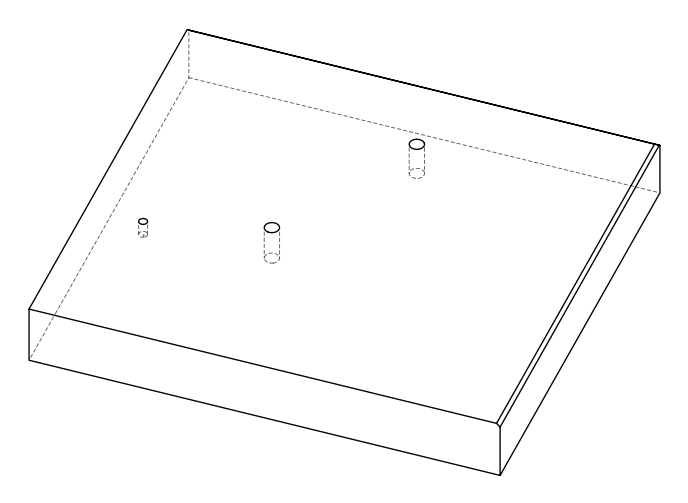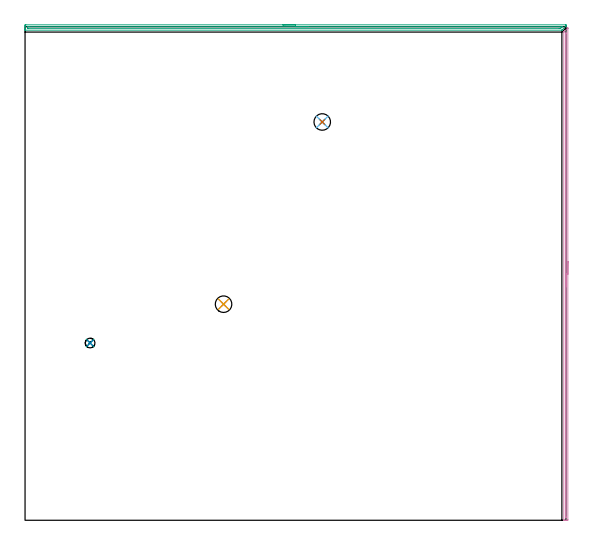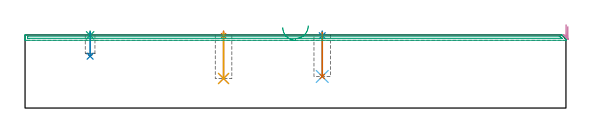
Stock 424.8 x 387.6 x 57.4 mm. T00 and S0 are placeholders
(PLAN: 10 operations, 6 tool changes, 14 min)
(1 SPOT_DRILL | STEP1POCKET | NXT0321_9005460120000 | 0.03 min | 2 mm3)
(2 SPOT_DRILL_1 | STEP1POCKET_1 | NXT0321_9005460120000 | 0.03 min | 2 mm3)
(3 SPOT_DRILL_2 | STEP1POCKET_2 | NXT0321_9005460120000 | 0.03 min | 0 mm3)
(4 DRILL_BLIND_HOLE_INTO_CENTER | STEP1POCKET | UGT0301_195 | 0.15 min | 1468 mm3)
(5 DRILL_TO_ENLARGE_BLIND_HOLE | STEP1POCKET | UGT0301_374 | 0.15 min | 3056 mm3)
(6 DRILL_BLIND_HOLE_INTO_CENTER_1 | STEP1POCKET_1 | UGT0301_195 | 0.14 min | 1396 mm3)
(7 DRILL_TO_ENLARGE_BLIND_HOLE_1 | STEP1POCKET_1 | UGT0301_374 | 0.14 min | 2915 mm3)
(8 DRILL_BLIND_HOLE_INTO_CENTER_2 | STEP1POCKET_2 | UGT0301_195 | 0.08 min | 683 mm3)
(9 AREA_MILL | FG_CHAMFER_SURFACE | UGT0205_001 | 6.94 min | 3747 mm3)
(10 AREA_MILL_1 | FG_CHAMFER_SURFACE_1 | UGT0205_001 | 6.3 min | 1969 mm3)
(TOOL NXT0321_9005460120000 | NC Spot Drill, 142deg, 12mm, Carbide, Uncoated | D12 PA142 FL30 Z2)
(TOOL UGT0301_195 | Twist Drill 7.6 mm | D7.6 PA118 FL73 Z2)
(TOOL UGT0301_374 | Twist Drill Flat Bottom 13 mm | D13 PA180 FL101 Z2)
(TOOL UGT0205_001 | Chamfer Mill 20 x 3 x 45 deg. | D20 FL50 Z2)
(OP 1 SPOT_DRILL)
G17 G21 G94 G90
T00 M6
G54
G17 G0 G90 X155.9 Y169.7 S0 M3
G43 Z67.4 H0
G94 G81 G98 Z56.84 F250. R60.4
G80
M5
M2
(OP 2 SPOT_DRILL_1)
G17 G21 G94 G90
T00 M6
G54
G17 G0 G90 X233.4 Y312.8 S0 M3
G43 Z67.4 H0
G94 G81 G98 Z56.84 F250. R60.4
G80
M5
M2
(OP 3 SPOT_DRILL_2)
G17 G21 G94 G90
T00 M6
G54
G17 G0 G90 X51.1 Y139.2 S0 M3
G43 Z67.4 H0
G94 G81 G98 Z57.073 F250. R60.4
G80
M5
M2
(OP 4 DRILL_BLIND_HOLE_INTO_CENTER)
G17 G21 G94 G90
T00 M6
G54
G17 G0 G90 X155.9 Y169.7 S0 M3
G43 Z67.4 H0
G94 G81 G98 Z23.2 F250. R59.4
G80
M5
M2
(OP 5 DRILL_TO_ENLARGE_BLIND_HOLE)
G17 G21 G94 G90
T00 M6
G54
G17 G0 G90 X155.9 Y169.7 S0 M3
G43 Z67.4 H0
G94 G73 G98 Z23.2 F250. Q11.4 R59.4
G80
M5
M2
(OP 6 DRILL_BLIND_HOLE_INTO_CENTER_1)
G17 G21 G94 G90
T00 M6
G54
G17 G0 G90 X233.4 Y312.8 S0 M3
G43 Z67.4 H0
G94 G81 G98 Z24.8 F250. R59.4
G80
M5
M2
(OP 7 DRILL_TO_ENLARGE_BLIND_HOLE_1)
G17 G21 G94 G90
T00 M6
G54
G17 G0 G90 X233.4 Y312.8 S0 M3
G43 Z67.4 H0
G94 G73 G98 Z24.8 F250. Q10.867 R59.4
G80
M5
M2
(OP 8 DRILL_BLIND_HOLE_INTO_CENTER_2)
G17 G21 G94 G90
T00 M6
G54
G17 G0 G90 X51.1 Y139.2 S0 M3
G43 Z67.4 H0
G94 G81 G98 Z40.7 F250. R59.4
G80
M5
M2
(OP 9 AREA_MILL)
G17 G21 G94 G90
T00 M6
G54
G17 G0 G90 X202.4 Y389.1 S1061 M3
G43 Z67.4 H0
Z63.2
G94 G1 X202.438 Z62.328 F250.
X202.552 Z61.464
X202.741 Z60.612
X203.003 Z59.78
X203.337 Z58.974
X203.74 Z58.2
X204.209 Z57.464
X204.74 Z56.772
X205.329 Z56.129
X205.972 Z55.54
X206.664 Z55.009
X207.4 Z54.54
X208.174 Z54.137
X208.98 Z53.803
X209.812 Z53.541
X210.664 Z53.352
X211.528 Z53.238
X212.4 Z53.2
X424.626
X424.76 Y389.095 Z53.205
X424.79 Y389.093 Z53.206
X424.8 Y388.94 Z53.36
Y388.557 Z53.742
Y388.528 Z53.771
X424.798 Y388.213 Z54.08
X424.79 Y388.099 Z54.194
X424.678 Y387.977 Z54.321
X424.643 Y387.943 Z54.356
X421.945 Y385.245 Z57.055
X421.652 Y384.953 Z57.343
X421.595 Y384.904 Z57.389
X421.498 Y384.9 Z57.4
X0.174
X0.01 Y384.902 Z57.388
X0.003 Y385.035 Z57.258
X0. Y385.174 Z57.125
Y385.443 Z56.857
Y386.126 Z56.169
Y387.341 Z54.955
Y387.874 Z54.42
Y388.482 Z53.813
X0.004 Y388.749 Z53.547
X0.01 Y389.092 Z53.203
X0.266 Y389.096 Z53.201
X0.621 Y389.1 Z53.2
X212.4
Y387.686 Z54.614
X421.498 Y387.685 Z54.615
X421.693 Y387.683 Z54.617
X421.892 Y387.679 Z54.621
X421.809 Y387.57 Z54.73
X421.639 Y387.393 Z54.907
X421.498 Y387.248 Z55.052
X420.929 Y386.682 Z55.618
X420.604 Y386.364 Z55.936
X420.551 Y386.321 Z55.979
X420.507 Y386.319 Z55.981
X420.409 Y386.316 Z55.984
X419.711 Y386.314 Z55.986
X419.518
X2.215 Y386.315 Z55.985
X2.056 Y386.318 Z55.982
X2.018 Y386.321 Z55.979
X2.01 Y386.324 Z55.976
X2.006 Y386.335 Z55.965
X2.003 Y386.366 Z55.934
X2. Y386.525 Z55.775
Y387. Z55.3
Y387.399 Z54.901
X2.002 Y387.533 Z54.767
X2.007 Y387.639 Z54.661
X2.01 Y387.67 Z54.63
X2.019 Y387.679 Z54.621
X2.058 Y387.68 Z54.62
X2.408 Y387.684 Z54.616
X2.601 Y387.685 Z54.615
X3.302 Y387.686 Z54.614
X212.4
X213.272 Z54.652
X214.137 Z54.766
X214.988 Z54.955
X215.82 Z55.217
X216.626 Z55.551
X217.4 Z55.954
X218.136 Z56.423
X218.828 Z56.954
X219.471 Z57.543
X220.06 Z58.186
X220.592 Z58.878
X221.06 Z59.614
X221.463 Z60.388
X221.797 Z61.194
X222.059 Z62.026
X222.248 Z62.878
X222.362 Z63.743
X222.4 Z64.614
G0 Z67.4
M5
M2
(OP 10 AREA_MILL_1)
G17 G21 G94 G90
T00 M6
G54
G17 G0 G90 X426.3 Y203.3 S1061 M3
G43 Z67.4 H0
Z64.2
G94 G1 Y203.262 Z63.328 F250.
Y203.148 Z62.463
Y202.959 Z61.612
Y202.697 Z60.78
Y202.363 Z59.974
Y201.96 Z59.2
Y201.492 Z58.464
Y200.961 Z57.772
Y200.371 Z57.129
Y199.728 Z56.54
Y199.036 Z56.008
Y198.3 Z55.54
Y197.526 Z55.137
Y196.72 Z54.803
Y195.888 Z54.541
Y195.037 Z54.352
Y194.172 Z54.238
Y193.3 Z54.2
X426.299 Y0.628 Z54.201
X426.297 Y0.328
X426.293 Y0.01 Z54.202
X426.005 Y0. Z54.489
X425.488 Z55.009
X425.135 Z55.361
X424.617 Z55.879
X424.265 Z56.23
X423.339 Z57.161
X423.219 Y0.001 Z57.273
X423.195 Y0.002 Z57.297
X423.103 Y0.01 Z57.388
X423.1 Y0.181 Z57.4
Y383.29
X423.104 Y383.395 Z57.389
X423.143 Y383.441 Z57.352
X423.313 Y383.614 Z57.186
X426.156 Y386.458 Z54.341
X426.232 Y386.535 Z54.261
X426.29 Y386.582 Z54.201
X426.293 Y386.567 Z54.198
X426.297 Y386.546 Z54.197
X426.299 Y386.494 Z54.199
Y386.419
X426.3 Y193.3 Z54.2
X424.886 Z55.614
Y2.673
X424.885 Y2.416 Z55.615
X424.883 Y2.262 Z55.617
X424.879 Y2.029 Z55.621
X424.662 Y2.008 Z55.838
X424.546 Y2.009 Z55.954
X424.521 Y2.01 Z55.979
X424.519 Y2.054 Z55.981
X424.516 Y2.158 Z55.984
X424.515 Y2.416 Z55.985
X424.514 Y2.798 Z55.986
X424.515 Y382.139 Z55.985
X424.516 Y382.27 Z55.984
X424.519 Y382.333 Z55.981
X424.521 Y382.359 Z55.979
X424.551 Y382.396 Z55.949
X424.66 Y382.505 Z55.84
X424.85 Y382.689 Z55.65
X424.879 Y382.706 Z55.621
X424.882 Y382.656 Z55.618
X424.884 Y382.396 Z55.616
X424.885 Y382.14 Z55.615
X424.886 Y193.3 Z55.614
Y192.429 Z55.652
Y191.564 Z55.766
Y190.712 Z55.955
Y189.88 Z56.217
Y189.074 Z56.551
Y188.3 Z56.954
Y187.564 Z57.423
Y186.872 Z57.954
Y186.229 Z58.543
Y185.64 Z59.186
Y185.109 Z59.878
Y184.64 Z60.614
Y184.237 Z61.388
Y183.903 Z62.194
Y183.641 Z63.026
Y183.452 Z63.878
Y183.338 Z64.743
Y183.3 Z65.614
G0 Z67.4
M5
M2
